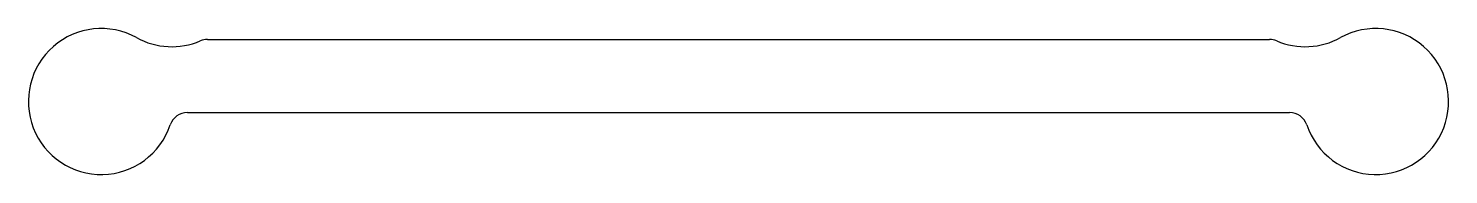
# Model space of a CAD drawing. Extents: x 2148.9 to 2187.9, y 1290.6 to 1294.6.
import ezdxf

# ---------------------------------------------------------------- set-up
doc = ezdxf.new("R2010")
doc.units = 0
doc.layers.get('0').update_dxf_attribs({"linetype": 'CONTINUOUS'})

msp = doc.modelspace()

# ---------------------------------------------------------------- linework, layer by layer
for p, q in [((2153.774, 1294.294), (2182.942, 1294.294)), ((2153.226, 1292.294), (2183.489, 1292.294))]:
    msp.add_line(p, q)
for centre, radius, start, end in [((2150.858, 1292.594), 2, 61.045, 341.3371), ((2185.858, 1292.594), 2, 198.6629, 118.955), ((2152.794, 1296.094), 2, 241.045, 293.0739), ((2153.774, 1293.794), 0.5, 90, 113.0739), ((2182.942, 1293.794), 0.5, 66.9261, 90), ((2183.921, 1296.094), 2, 246.9261, 298.955), ((2153.226, 1291.794), 0.5, 90, 161.3371), ((2183.489, 1291.794), 0.5, 18.6629, 90)]:
    msp.add_arc(centre, radius, start, end)

doc.saveas('drawing.dxf')
